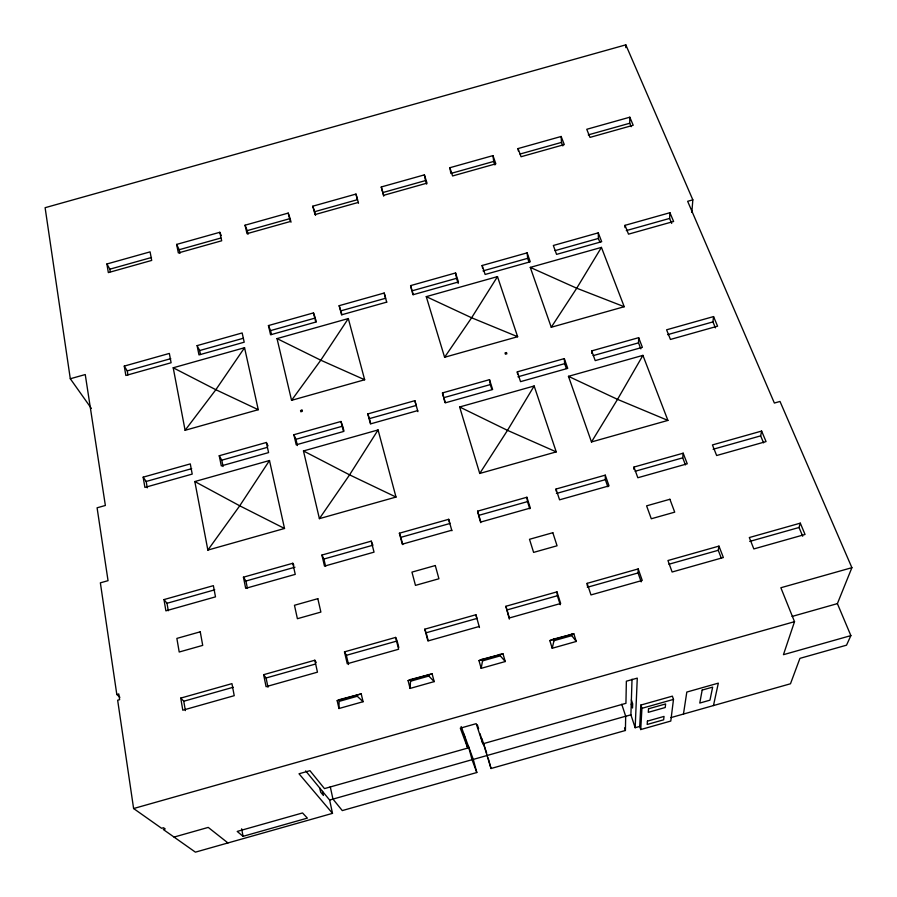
<?xml version="1.0" encoding="UTF-8"?>
<svg xmlns="http://www.w3.org/2000/svg" width="897" height="897" viewBox="0 0 897 897"><rect width="100%" height="100%" fill="white"/><g stroke="black" fill="none" stroke-linecap="round" stroke-linejoin="round"><path stroke-width="1.35" d="M625.792 47.619L625.814 44.85L45.108 207.7L70.302 378.747L91.326 408.382M624.985 227.591L625.007 225.338L669.924 212.712L673.613 221.481L628.517 234.151L625.007 225.338M631.185 126.679L629.739 123.248L629.817 117.204L586.761 129.291L589.991 137.387L633.192 125.255L629.817 117.204M483.405 743.422L491.029 768.505L625.411 730.483L625.68 716.232L621.756 704.28M633.887 469.344L633.944 467.068L683.166 453.187L687.259 463.805L637.834 477.742L633.944 467.068M640.839 348.866L638.529 342.856L638.664 337.676L591.684 350.895L591.762 353.44M639.707 726.435L640.738 729.553L670.788 721.053L673.49 699.391L672.369 696.15L640.839 705.064L639.707 726.435L635.166 727.714L630.905 714.819L632.026 679.175M641.187 581.861L638.059 572.948L638.204 568.922L587.154 583.342L587.3 585.954M635.166 727.714L637.274 678.121L626.364 681.204L625.938 703.326L482.844 743.804L476.184 723.666L460.307 728.162L467.718 748.076L324.467 788.598L309.947 770.68L299.015 773.775L332.507 813.355L195.411 852.15L163.31 829.501L165.227 828.963L163.523 827.74L161.595 828.29L133.608 808.533L117.653 700.221L119.626 699.66L118.774 693.93L116.812 694.48L100.363 582.837L108.044 580.673L97.089 507.803L105.364 505.471L85.249 374.554L70.302 378.747M640.738 729.553L641.927 708.316L640.839 705.064M671.696 223.42L669.611 218.431L669.924 212.712M338.954 708.518L339.122 699.705L361.222 693.886L363.072 701.712L338.954 708.518L337.182 700.669L339.122 699.705M691.834 212.421L692.832 199.852L625.814 44.85M685.431 464.881L682.729 457.84L683.166 453.187M715.436 327.865L712.936 321.9L713.552 316.585L666.594 329.804L670.44 339.447L717.578 326.172L713.552 316.585M410.075 688.425L410.635 679.5L432.13 673.849L434.182 681.619L410.075 688.425L408.101 680.632L410.635 679.5M683.469 714.046L686.81 692.058L718.329 683.144L713.474 705.558M721.177 557.867L718.262 550.298L718.968 546.116L667.951 560.524L672.122 572.006L723.363 557.53L718.968 546.116M481.162 668.343L482.541 660.865L482.104 659.306L503.004 653.823L505.246 661.538L481.162 668.343L478.987 660.607L482.104 659.306M763.582 442.849L760.656 435.864L761.62 431.065L712.431 444.934L716.647 455.519L766.049 441.582L761.62 431.065M552.204 648.262L554.01 640.671L553.527 639.124L573.833 633.809L576.278 641.456L552.204 648.262L549.827 640.593L553.527 639.124M802.703 536.238L799.036 527.492L800.303 523.153L749.309 537.55L753.839 548.93L805.046 534.466L800.303 523.153M851.892 567.678L780.861 587.748L794.518 621.677L783.44 654.687L850.872 635.614L837.394 603.625L851.892 567.678L780.009 401.452L774.369 403.045L687.651 201.309L692.832 199.852M850.872 635.614L846.521 645.178L799.922 658.364L790.481 683.772L670.967 717.589M642.914 355.369L617.528 399.367L591.471 441.963L568.463 376.336L642.914 355.369L667.906 420.413L591.471 441.963M534.152 385.99L507.5 430.358L479.738 473.459L459.634 406.98L534.152 385.99L556.241 451.886L479.738 473.459M601.427 247.393L576.726 288.217L551.251 327.259L530.273 267.396L601.427 247.393L624.222 306.718L551.251 327.259M497.487 276.612L471.62 317.773L444.598 357.264L426.266 296.638L497.487 276.612L517.636 336.723L444.598 357.264M378.074 429.943L349.583 474.849L319.399 518.645L303.466 450.956L378.074 429.943L396.003 497.061L319.399 518.645M269.492 460.52L239.734 505.796L207.857 550.085L194.828 481.543L269.492 460.52L284.517 528.479L207.857 550.085M348.316 318.558L320.778 360.202L291.559 400.331L277.027 338.595L348.316 318.558L364.664 379.756L291.559 400.331M244.556 347.722L215.852 389.713L185.096 430.291L173.211 367.781L244.556 347.722L258.258 409.705L185.096 430.291M143.15 477.17L190.287 463.895L192.216 474.087L144.899 487.419L143.15 477.17L146.177 481.465L147.265 487.845M266.353 442.49L268.584 452.593L221.29 465.902L219.238 455.743L266.353 442.49L268.035 445.876M340.961 421.478L343.495 431.502L296.223 444.811L293.88 434.731L340.961 421.478L342.284 424.965M417.699 410.602L370.45 423.911L367.815 413.921L414.863 400.679L417.924 411.633M442.468 392.908L489.504 379.666L492.632 389.511L445.417 402.798L442.468 392.908L443.309 396.53M517.3 371.84L564.303 358.609L567.734 368.364L520.54 381.651L517.3 371.84L517.614 374.318M146.177 481.465L191.678 468.66M219.238 455.743L221.783 460.183L267.25 447.379M293.88 434.731L295.943 439.306L342.721 426.131L343.988 431.121M367.815 413.921L369.407 418.619L416.163 405.455L414.863 400.679M489.504 379.666L490.323 384.578L443.589 397.73L445.047 402.663M517.939 376.807L564.639 363.655L564.303 358.609M593.175 355.616L638.529 342.856M667.615 334.659L712.936 321.9M163.983 599.588L213.374 585.663L215.493 596.864L165.889 610.846L163.983 599.588L167.01 603.277L168.288 610.745M292.792 563.271L295.248 574.372L245.677 588.342L243.435 577.186L292.792 563.271L293.88 565.233M321.911 555.052L371.246 541.149L372.894 545.219L323.895 559.033L321.911 555.052L324.49 566.119L374.038 552.148L371.246 541.149M451.796 530.217L402.282 544.176L399.389 533.21L448.691 519.307L451.875 530.755M477.608 511.155L526.887 497.252L530.329 508.061L480.848 522.02L477.608 511.155L478.314 514.351M556.005 489.044L605.262 475.152L609.018 485.871L559.571 499.82L556.005 489.044L556.218 491.253M167.01 603.277L214.753 589.811M243.435 577.186L245.935 581.021L294.967 567.196M399.389 533.21L400.836 537.337L449.812 523.523L448.691 519.307M526.887 497.252L527.492 501.614L478.55 515.416L480.691 522.637M556.42 493.462L605.34 479.66L605.262 475.152M635.154 471.25L682.729 457.84M713.115 449.274L760.656 435.864M180.734 698.101L231.942 683.637L234.229 695.68L182.797 710.2L180.734 698.101L183.773 701.23L185.365 710.592M314.825 660.237L317.46 672.167L266.061 686.687L263.64 674.69L314.825 660.237L316.215 662.502M344.482 651.861L395.622 637.419L397.158 640.974L346.365 655.315L344.482 651.861L347.251 663.758L398.616 649.249L395.622 637.419M479.245 626.476L427.914 640.974L424.786 629.189L475.903 614.748L479.469 627.53M505.886 606.282L556.97 591.863L560.67 603.479L509.361 617.977L505.886 606.282L509.339 619.098M183.773 701.23L233.276 687.248M263.64 674.69L266.095 677.986L315.576 664.015M424.786 629.189L426.12 632.8L476.879 618.459L475.903 614.748M506.659 610.05L557.385 595.731L556.97 591.863M587.367 587.266L638.059 572.948M668.927 564.224L718.262 550.298M749.724 541.418L799.036 527.492M337.182 700.669L361.222 693.886M408.101 680.632L432.13 673.849M478.987 660.607L503.004 653.823M549.827 640.593L573.833 633.809M339.481 701.286L357.275 696.251L363.072 701.712M411.028 681.07L428.811 676.046L434.182 681.619M482.541 660.865L500.313 655.842L505.246 661.538M554.01 640.671L571.77 635.648L576.278 641.456M792.085 616.441L837.394 603.625M133.608 808.533L794.518 621.677M174.052 837.08L208.239 827.404L227.939 842.945M641.927 708.316L673.49 699.391M305.664 770.904L329.636 800.046L472.046 759.703L476.812 772.519L342.284 810.585L332.944 799.059L330.264 786.736M461.17 726.559L473.28 759.411L625.68 716.232M626.05 716.198L630.905 714.819M243.042 836.329L307.368 818.12L302.536 812.951L237.2 831.429L243.042 836.329L241.663 828.806M106.878 263.987L150.091 251.866L151.705 260.422L108.346 272.598L106.878 263.987L109.871 269.178L110.286 271.634M219.81 232.289L221.694 240.777L178.346 252.943L176.631 244.41L219.81 232.289L221.211 235.519M245.049 225.203L288.206 213.094L290.135 218.576L247.224 230.63L245.049 225.203L247.011 233.669L290.336 221.503L288.206 213.094M358.34 202.419L315.038 214.574L312.818 206.187L355.963 194.077L358.508 203.227M381.27 186.968L424.393 174.87L427.017 183.134L383.748 195.288L381.27 186.968L382.38 191.476M449.868 167.717L492.969 155.618L495.85 163.815L452.593 175.958L449.868 167.717L450.855 173.457L493.698 161.438L492.969 155.618M518.074 148.566L561.152 136.479L564.28 144.596L521.045 156.74L518.074 148.566L518.309 150.909M109.871 269.178L151.481 257.506M176.631 244.41L179.209 249.714L220.797 238.041M312.818 206.187L314.6 211.714L357.488 199.672L355.963 194.077M424.393 174.87L425.514 180.577L382.649 192.608L383.703 196.163M519.991 154.049L561.477 142.41L561.152 136.479M588.275 134.886L629.739 123.248M124.257 366.099L169.342 353.429L171.103 362.747L125.849 375.473L124.257 366.099L127.262 370.887L127.946 374.89M197.093 345.625L242.156 332.955L244.208 342.194L198.977 354.909L197.093 345.625L199.661 350.536L200.468 354.506M268.438 325.566L313.479 312.907L315.329 318.02L270.569 330.601L268.438 325.566L270.58 334.783L315.789 322.068L313.479 312.907M386.764 302.121L341.578 314.825L339.156 305.686L384.174 293.039L386.708 302.143M410.591 285.616L455.575 272.968L458.445 281.972L413.282 294.665L410.591 285.616L411.846 290.886L456.562 278.317L455.575 272.968M482.171 265.49L527.133 252.853L530.273 261.778L485.131 274.46L482.171 265.49L482.575 268.192M598.277 232.85L553.337 245.486L556.566 254.378L601.685 241.697L598.277 232.85L598.4 238.445L599.846 242.224M127.262 370.887L170.755 358.665M199.661 350.536L243.132 338.315M339.156 305.686L340.86 310.844L385.598 298.264L384.174 293.039M482.99 270.894L527.683 258.325L527.133 252.853M555.041 250.633L598.4 238.445M626.274 230.607L669.611 218.431M624.222 306.718L576.726 288.217L530.273 267.396M517.636 336.723L471.62 317.773L426.266 296.638M667.906 420.413L617.528 399.367L568.463 376.336M556.241 451.886L507.5 430.358L459.634 406.98M364.664 379.756L320.778 360.202L277.027 338.595M258.258 409.705L215.852 389.713L173.211 367.781M396.003 497.061L349.583 474.849L303.466 450.956M284.517 528.479L239.734 505.796L194.828 481.543M116.812 694.48L119.906 697.305M638.664 337.676L642.387 347.341L595.216 360.616L591.684 350.895M561.477 142.41L562.811 145.875M638.204 568.922L642.252 580.437L590.977 594.924L587.154 583.342M493.698 161.438L494.92 164.936M527.683 258.325L529.028 262.137M564.639 363.655L566.343 368.51M605.34 479.66L607.83 486.768M631.365 699.907L632.688 703.876L632.542 708.002L631.241 704.067M477.35 724.81L478.628 728.689M481.846 738.444L483.035 742.066M483.438 743.288L486.623 752.987M624.559 727.893L625.411 730.483M571.277 634.112L571.77 635.648M425.514 180.577L426.636 184.109M456.562 278.317L458.199 283.441M490.323 384.578L491.87 389.477M527.492 501.614L529.768 508.79M557.385 595.731L560.244 604.724M412.228 292.175L413.001 294.754M499.864 654.283L500.313 655.842M488.147 758.032L491.029 768.505M480.086 733.757L482.844 743.804M473.28 759.411L476.812 772.519M468.413 746.203L472.046 759.703M463.996 734.239L467.718 748.076M314.6 211.714L315.553 215.291M340.86 310.844L341.892 314.746M369.407 418.619L370.719 423.597M400.836 537.337L402.764 544.614M426.12 632.8L428.194 640.615M428.396 674.477L428.811 676.046M290.437 219.776L291.043 222.176M315.666 319.321L316.316 321.933M397.483 642.286L398.817 647.511M356.905 694.682L357.275 696.251M247.224 230.63L248.065 234.24M270.569 330.601L271.488 334.536M295.943 439.306L297.4 445.574M323.895 559.033L325.6 566.377M346.365 655.315L348.518 664.52M329.636 800.046L332.507 813.355M322.516 791.389L323.391 795.46L320.644 792.141L319.769 788.048M266.095 677.986L267.979 687.259M179.209 249.714L179.949 253.358M221.783 460.183L223.061 466.507M245.935 581.021L247.426 588.421M647.421 721.121L647.186 724.462L663.657 719.809L664.027 716.423L647.421 721.121M648.531 708.776L648.284 712.319L665.215 707.52L665.608 703.943L648.531 708.776M702.172 690.073L699.772 703.057L709.964 700.176L712.655 687.113L702.172 690.073M200.255 631.813L176.866 638.406L179.209 652.018L202.711 645.38L200.255 631.813M669.902 499.27L646.591 505.852L651.289 518.769L674.712 512.153L669.902 499.27M317.83 598.68L294.463 605.273L297.4 618.706L320.879 612.079L317.83 598.68M435.292 565.536L411.947 572.118L415.468 585.382L438.925 578.756L435.292 565.536M552.832 532.717L529.499 539.299L533.614 552.395L557.059 545.78L552.832 532.717M301.986 410.12L300.551 410.523L300.843 411.779L302.289 411.375L301.986 410.12M506.469 352.566L505.033 352.97L505.437 354.203L506.872 353.799L506.469 352.566"/></g></svg>
